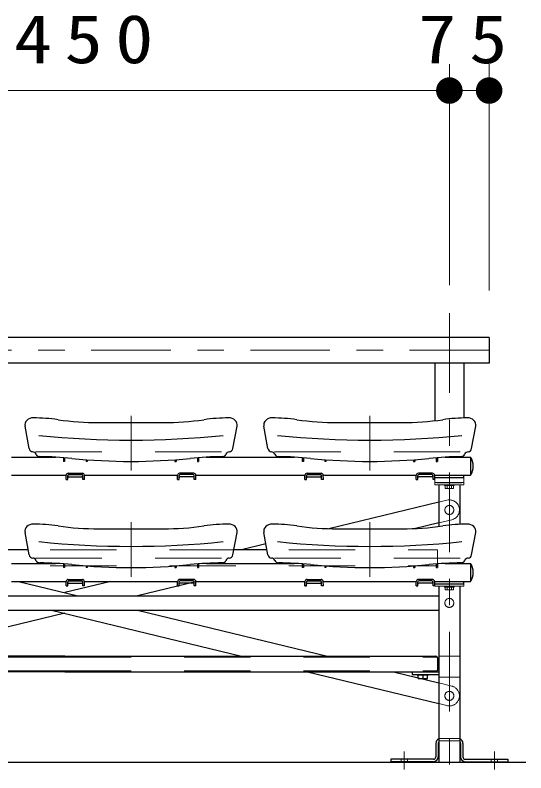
# Model space of a CAD drawing. Units: millimetres on the paper, scale 1:50. Extents: x -385 to 0, y -12 to 267.
# Drawn here: x -264.59 to -245.34, y 83.9 to 112.43 of the extents above; entities that cross this region are included whole.
import ezdxf

# ---------------------------------------------------------------- set-up
doc = ezdxf.new("R2010")
doc.units = ezdxf.units.MM
doc.linetypes.add('USER1', pattern=[4.5, 2.5, -2])
doc.linetypes.add('USER2', pattern=[6, 3, -1, 1, -1])
doc.layers.add('LY_1', color=7, linetype='Continuous', lineweight=25)
doc.styles.add('ＭＳ ゴシック', font='')
doc.styles.get('ＭＳ ゴシック').set_extended_font_data('MS Gothic')

# ---------------------------------------------------------------- blocks, each defined once
blk = doc.blocks.new('filled_dot')
at = {"color": 0, "linetype": 'Continuous', "lineweight": -2, "const_width": 1.25}
blk.add_lwpolyline([(-0.625, 0, 1), (0.625, 0, 1)], format="xyb", close=True, dxfattribs=at)

msp = doc.modelspace()

# ---------------------------------------------------------------- linework, layer by layer
at = {"layer": 'LY_1', "lineweight": 13}
for p, q in [((-248.225, 102.271), (-248.225, 110.594)), ((-246.725, 102.062), (-246.725, 110.594)), ((-277.225, 109.594), (-248.225, 109.594)), ((-248.225, 109.594), (-246.725, 109.594)), ((-248.775, 90.929), (-248.775, 91.019)), ((-248.775, 91.019), (-247.675, 91.019)), ((-248.775, 90.929), (-247.675, 90.929)), ((-248.405, 90.897), (-248.405, 90.929)), ((-248.405, 90.897), (-248.045, 90.897)), ((-248.383, 90.787), (-248.383, 90.897)), ((-248.383, 90.787), (-248.067, 90.787)), ((-248.304, 90.787), (-248.304, 90.897)), ((-248.146, 90.787), (-248.146, 90.897)), ((-248.067, 90.787), (-248.067, 90.897)), ((-248.045, 90.897), (-248.045, 90.929)), ((-247.675, 90.929), (-247.675, 91.019)), ((-249.015, 87.609), (-249.435, 87.609)), ((-249.435, 87.579), (-249.435, 87.609)), ((-249.015, 87.609), (-249.015, 87.579)), ((-249.015, 87.579), (-249.435, 87.579))]:
    msp.add_line(p, q, dxfattribs=at)
at = {"layer": 'LY_1', "linetype": 'USER2', "lineweight": 13}
for p, q in [((-248.225, 101.211), (-248.225, 82.465)), ((-246.725, 99.813), (-291.725, 99.813)), ((-260.225, 95.286), (-260.225, 97.344)), ((-251.225, 95.286), (-251.225, 97.344)), ((-260.225, 91.286), (-260.225, 93.344)), ((-251.225, 91.286), (-251.225, 93.344)), ((-249.925, 84.698), (-249.925, 84.03)), ((-246.525, 84.698), (-246.525, 84.03))]:
    msp.add_line(p, q, dxfattribs=at)
at = {"layer": 'LY_1'}
for p, q in [((-246.725, 100.299), (-291.725, 100.299)), ((-246.725, 100.299), (-246.725, 99.327)), ((-246.725, 99.327), (-291.725, 99.327)), ((-248.775, 99.327), (-248.775, 97.16)), ((-247.675, 99.327), (-247.675, 97.267)), ((-262.775, 95.77), (-262.775, 95.629)), ((-262.729, 95.629), (-262.775, 95.629)), ((-262.729, 95.766), (-262.729, 95.629)), ((-261.921, 95.694), (-261.921, 95.629)), ((-261.875, 95.629), (-261.921, 95.629)), ((-261.875, 95.691), (-261.875, 95.629)), ((-258.575, 95.691), (-258.575, 95.629)), ((-258.575, 95.629), (-258.529, 95.629)), ((-258.529, 95.694), (-258.529, 95.629)), ((-257.721, 95.766), (-257.721, 95.629)), ((-257.721, 95.629), (-257.675, 95.629)), ((-257.675, 95.77), (-257.675, 95.629)), ((-253.775, 95.77), (-253.775, 95.629)), ((-253.729, 95.629), (-253.775, 95.629)), ((-253.729, 95.766), (-253.729, 95.629)), ((-252.921, 95.694), (-252.921, 95.629)), ((-252.875, 95.629), (-252.921, 95.629)), ((-252.875, 95.691), (-252.875, 95.629)), ((-249.575, 95.691), (-249.575, 95.629)), ((-249.575, 95.629), (-249.529, 95.629)), ((-249.529, 95.694), (-249.529, 95.629)), ((-248.721, 95.766), (-248.721, 95.629)), ((-248.721, 95.629), (-248.675, 95.629)), ((-248.675, 95.77), (-248.675, 95.629)), ((-247.425, 95.789), (-247.425, 95.109)), ((-262.675, 94.947), (-262.671, 95.109)), ((-262.611, 94.945), (-262.607, 95.093)), ((-262.591, 95.182), (-262.059, 95.182)), ((-262.569, 95.045), (-262.08, 95.045)), ((-262.567, 95.132), (-262.082, 95.132)), ((-262.039, 94.945), (-262.042, 95.093)), ((-261.975, 94.947), (-261.979, 95.109)), ((-258.476, 94.947), (-258.472, 95.109)), ((-258.412, 94.945), (-258.408, 95.093)), ((-257.86, 95.182), (-258.392, 95.182)), ((-257.881, 95.045), (-258.37, 95.045)), ((-257.883, 95.132), (-258.368, 95.132)), ((-257.84, 94.945), (-257.843, 95.093)), ((-257.776, 94.947), (-257.78, 95.109)), ((-253.675, 94.947), (-253.671, 95.109)), ((-253.611, 94.945), (-253.607, 95.093)), ((-253.591, 95.182), (-253.059, 95.182)), ((-253.569, 95.045), (-253.08, 95.045)), ((-253.567, 95.132), (-253.082, 95.132)), ((-253.039, 94.945), (-253.042, 95.093)), ((-252.975, 94.947), (-252.979, 95.109)), ((-249.476, 94.947), (-249.472, 95.109)), ((-249.412, 94.945), (-249.408, 95.093)), ((-248.86, 95.182), (-249.392, 95.182)), ((-248.881, 95.045), (-249.37, 95.045)), ((-248.883, 95.132), (-249.368, 95.132)), ((-248.84, 94.945), (-248.843, 95.093)), ((-248.776, 94.947), (-248.78, 95.109)), ((-248.775, 95.019), (-248.775, 95.109)), ((-247.675, 95.019), (-247.675, 95.109)), ((-262.675, 94.945), (-262.611, 94.945)), ((-261.975, 94.945), (-262.039, 94.945)), ((-258.476, 94.945), (-258.412, 94.945)), ((-257.776, 94.945), (-257.84, 94.945)), ((-253.675, 94.945), (-253.611, 94.945)), ((-252.975, 94.945), (-253.039, 94.945)), ((-249.476, 94.945), (-249.412, 94.945)), ((-248.776, 94.945), (-248.84, 94.945)), ((-248.775, 95.019), (-247.675, 95.019)), ((-248.625, 94.749), (-248.625, 93.178)), ((-247.825, 94.749), (-247.825, 93.261)), ((-248.625, 94.094), (-252.765, 93.094)), ((-248.625, 93.312), (-249.547, 93.089)), ((-255.141, 92.521), (-256.059, 92.299)), ((-264.099, 92.299), (-265.35, 92.299)), ((-255.099, 92.299), (-256.35, 92.299)), ((-262.775, 91.77), (-262.775, 91.629)), ((-262.729, 91.629), (-262.775, 91.629)), ((-262.729, 91.766), (-262.729, 91.629)), ((-261.921, 91.694), (-261.921, 91.629)), ((-261.875, 91.629), (-261.921, 91.629)), ((-261.875, 91.691), (-261.875, 91.629)), ((-258.575, 91.691), (-258.575, 91.629)), ((-258.575, 91.629), (-258.529, 91.629)), ((-258.529, 91.694), (-258.529, 91.629)), ((-257.721, 91.766), (-257.721, 91.629)), ((-257.721, 91.629), (-257.675, 91.629)), ((-257.675, 91.77), (-257.675, 91.629)), ((-253.775, 91.77), (-253.775, 91.629)), ((-253.729, 91.629), (-253.775, 91.629)), ((-253.729, 91.766), (-253.729, 91.629)), ((-252.921, 91.694), (-252.921, 91.629)), ((-252.875, 91.629), (-252.921, 91.629)), ((-252.875, 91.691), (-252.875, 91.629)), ((-249.575, 91.691), (-249.575, 91.629)), ((-249.575, 91.629), (-249.529, 91.629)), ((-249.529, 91.694), (-249.529, 91.629)), ((-248.721, 91.766), (-248.721, 91.629)), ((-248.721, 91.629), (-248.675, 91.629)), ((-248.675, 91.77), (-248.675, 91.629)), ((-247.425, 91.789), (-247.425, 91.109)), ((-264.461, 91.109), (-262.232, 90.571)), ((-260.988, 91.109), (-262.725, 90.69)), ((-262.675, 90.947), (-262.671, 91.109)), ((-262.611, 90.945), (-262.607, 91.093)), ((-262.591, 91.182), (-262.059, 91.182)), ((-262.569, 91.045), (-262.08, 91.045)), ((-262.567, 91.132), (-262.082, 91.132)), ((-262.039, 90.945), (-262.042, 91.093)), ((-261.975, 90.947), (-261.979, 91.109)), ((-257.75, 91.109), (-259.978, 90.571)), ((-258.476, 90.947), (-258.472, 91.109)), ((-258.412, 90.945), (-258.408, 91.093)), ((-257.86, 91.182), (-258.392, 91.182)), ((-257.881, 91.045), (-258.37, 91.045)), ((-257.883, 91.132), (-258.368, 91.132)), ((-257.84, 90.945), (-257.843, 91.093)), ((-257.776, 90.947), (-257.78, 91.109)), ((-253.675, 90.947), (-253.671, 91.109)), ((-253.611, 90.945), (-253.607, 91.093)), ((-253.591, 91.182), (-253.059, 91.182)), ((-253.569, 91.045), (-253.08, 91.045)), ((-253.567, 91.132), (-253.082, 91.132)), ((-253.039, 90.945), (-253.042, 91.093)), ((-252.975, 90.947), (-252.979, 91.109)), ((-249.476, 90.947), (-249.472, 91.109)), ((-249.412, 90.945), (-249.408, 91.093)), ((-248.86, 91.182), (-249.392, 91.182)), ((-248.881, 91.045), (-249.37, 91.045)), ((-248.883, 91.132), (-249.368, 91.132)), ((-248.84, 90.945), (-248.843, 91.093)), ((-248.776, 90.947), (-248.78, 91.109)), ((-248.775, 91.019), (-248.775, 91.109)), ((-247.675, 91.019), (-247.675, 91.109)), ((-262.675, 90.945), (-262.611, 90.945)), ((-261.975, 90.945), (-262.039, 90.945)), ((-258.476, 90.945), (-258.412, 90.945)), ((-257.776, 90.945), (-257.84, 90.945)), ((-253.675, 90.945), (-253.611, 90.945)), ((-252.975, 90.945), (-253.039, 90.945)), ((-249.476, 90.945), (-249.412, 90.945)), ((-248.776, 90.945), (-248.84, 90.945)), ((-248.775, 91.019), (-247.675, 91.019)), ((-248.695, 91.019), (-247.755, 91.019)), ((-248.635, 91.019), (-247.815, 91.019)), ((-248.625, 90.929), (-248.625, 84.299)), ((-247.825, 90.929), (-247.825, 84.299)), ((-262.725, 89.908), (-269.391, 88.299)), ((-263.217, 90.027), (-256.058, 88.299)), ((-259.978, 90.027), (-252.819, 88.299)), ((-253.573, 87.699), (-248.625, 86.505)), ((-250.334, 87.699), (-248.625, 87.287)), ((-249.395, 87.451), (-249.395, 87.579)), ((-249.395, 87.451), (-249.055, 87.451)), ((-249.225, 87.579), (-249.225, 87.451)), ((-249.055, 87.451), (-249.055, 87.579)), ((-248.735, 85.009), (-248.735, 84.499)), ((-248.645, 85.009), (-248.645, 84.499)), ((-247.805, 85.009), (-247.805, 84.499)), ((-247.715, 85.009), (-247.715, 84.499)), ((-291.725, 84.299), (-245.341, 84.299)), ((-250.425, 84.409), (-250.425, 84.319)), ((-248.825, 84.409), (-250.425, 84.409)), ((-248.825, 84.319), (-250.425, 84.319)), ((-248.625, 84.299), (-247.825, 84.299)), ((-247.625, 84.409), (-246.025, 84.409)), ((-247.625, 84.319), (-246.025, 84.319)), ((-246.025, 84.409), (-246.025, 84.319))]:
    msp.add_line(p, q, dxfattribs=at)
at = {"layer": 'LY_1', "color": 4}
for p, q in [((-261.439, 97.089), (-259.011, 97.089)), ((-252.439, 97.089), (-250.011, 97.089)), ((-264.065, 96.112), (-264.221, 96.952)), ((-256.385, 96.112), (-256.229, 96.952)), ((-255.065, 96.112), (-255.221, 96.952)), ((-247.385, 96.112), (-247.229, 96.952)), ((-261.439, 93.089), (-259.011, 93.089)), ((-252.439, 93.089), (-250.011, 93.089)), ((-264.065, 92.112), (-264.221, 92.952)), ((-256.385, 92.112), (-256.229, 92.952)), ((-255.065, 92.112), (-255.221, 92.952)), ((-247.385, 92.112), (-247.229, 92.952)), ((-249.625, 87.699), (-249.625, 87.609)), ((-249.625, 87.609), (-248.625, 87.609))]:
    msp.add_line(p, q, dxfattribs=at)
at = {"layer": 'LY_1', "color": 4, "linetype": 'USER1', "lineweight": 13}
for p, q in [((-263.82, 95.989), (-256.63, 95.989)), ((-254.82, 95.989), (-247.63, 95.989)), ((-263.82, 91.989), (-256.63, 91.989)), ((-254.82, 91.989), (-247.63, 91.989))]:
    msp.add_line(p, q, dxfattribs=at)
at = {"layer": 'LY_1', "color": 2}
for p, q in [((-264.725, 95.789), (-263.071, 95.789)), ((-257.378, 95.789), (-255.725, 95.789)), ((-255.725, 95.789), (-254.071, 95.789)), ((-248.378, 95.789), (-247.425, 95.789)), ((-264.725, 95.109), (-262.671, 95.109)), ((-261.979, 95.109), (-258.472, 95.109)), ((-257.78, 95.109), (-255.725, 95.109)), ((-255.725, 95.109), (-253.671, 95.109)), ((-252.979, 95.109), (-249.472, 95.109)), ((-248.78, 95.109), (-247.425, 95.109)), ((-248.695, 94.839), (-247.755, 94.839)), ((-248.635, 94.839), (-247.815, 94.839)), ((-264.725, 91.789), (-263.071, 91.789)), ((-257.378, 91.789), (-255.725, 91.789)), ((-255.725, 91.789), (-254.071, 91.789)), ((-248.378, 91.789), (-247.425, 91.789)), ((-264.725, 91.109), (-262.671, 91.109)), ((-261.979, 91.109), (-258.472, 91.109)), ((-257.78, 91.109), (-255.725, 91.109)), ((-255.725, 91.109), (-253.671, 91.109)), ((-252.979, 91.109), (-249.472, 91.109)), ((-248.78, 91.109), (-247.425, 91.109))]:
    msp.add_line(p, q, dxfattribs=at)
at = {"layer": 'LY_1', "color": 2, "lineweight": 13}
for p, q in [((-248.775, 94.749), (-248.775, 95.019)), ((-248.775, 95.019), (-247.675, 95.019)), ((-248.775, 94.839), (-247.675, 94.839)), ((-248.775, 94.749), (-247.675, 94.749)), ((-248.405, 94.717), (-248.405, 94.749)), ((-248.045, 94.717), (-248.045, 94.749)), ((-247.675, 94.749), (-247.675, 95.019)), ((-248.405, 94.717), (-248.045, 94.717)), ((-248.383, 94.607), (-248.383, 94.717)), ((-248.383, 94.607), (-248.067, 94.607)), ((-248.304, 94.607), (-248.304, 94.717)), ((-248.146, 94.607), (-248.146, 94.717)), ((-248.067, 94.607), (-248.067, 94.717))]:
    msp.add_line(p, q, dxfattribs=at)
at = {"layer": 'LY_1', "linetype": 'USER1', "lineweight": 13}
for p, q in [((-248.314, 94.169), (-248.625, 94.094)), ((-248.136, 93.43), (-248.625, 93.312)), ((-262.725, 88.259), (-276.775, 88.259)), ((-262.725, 88.259), (-248.675, 88.259)), ((-248.625, 88.299), (-247.825, 88.299)), ((-262.725, 87.739), (-276.775, 87.739)), ((-262.725, 87.739), (-248.675, 87.739)), ((-248.625, 87.499), (-247.825, 87.499)), ((-248.625, 87.287), (-248.136, 87.169)), ((-248.625, 86.505), (-248.314, 86.43)), ((-247.825, 85.189), (-248.625, 85.189)), ((-247.825, 85.099), (-248.625, 85.099)), ((-250.045, 84.409), (-250.045, 84.319)), ((-249.805, 84.409), (-249.805, 84.319)), ((-246.645, 84.409), (-246.645, 84.319)), ((-246.405, 84.409), (-246.405, 84.319))]:
    msp.add_line(p, q, dxfattribs=at)
at = {"layer": 'LY_1', "color": 2, "linetype": 'USER1', "lineweight": 13}
for p, q in [((-276.775, 92.299), (-248.675, 92.299)), ((-248.675, 91.699), (-248.675, 92.299)), ((-276.775, 91.699), (-248.675, 91.699))]:
    msp.add_line(p, q, dxfattribs=at)
at = {"layer": 'LY_1', "color": 190}
for p, q in [((-276.825, 90.571), (-248.625, 90.571)), ((-276.825, 90.027), (-248.625, 90.027))]:
    msp.add_line(p, q, dxfattribs=at)
at = {"layer": 'LY_1', "color": 40}
for p, q in [((-262.725, 88.299), (-276.715, 88.299)), ((-262.725, 88.299), (-248.735, 88.299)), ((-248.675, 88.239), (-248.675, 87.759)), ((-262.725, 87.699), (-276.825, 87.699)), ((-262.725, 87.699), (-248.625, 87.699))]:
    msp.add_line(p, q, dxfattribs=at)
at = {"layer": 'LY_1', "linetype": 'USER1', "lineweight": 13}
for centre in [(-248.225, 93.799), (-248.225, 86.799)]:
    msp.add_circle(centre, 0.17, dxfattribs=at)
at = {"layer": 'LY_1', "color": 190, "linetype": 'USER1', "lineweight": 13}
msp.add_circle((-248.225, 90.299), 0.17, dxfattribs=at)
at = {"layer": 'LY_1', "color": 4}
for centre, radius, start, end in [((-263.98, 96.996), 0.244, 133.6012, 190.5227), ((-263.909, 96.921), 0.348, 89.3424, 133.6012), ((-263.987, 90.092), 7.177, 81.8989, 89.3424), ((-261.439, 107.995), 10.905, 261.8989, 270), ((-259.011, 107.995), 10.905, 270, 278.1011), ((-256.462, 90.092), 7.177, 90.6576, 98.1011), ((-256.541, 96.921), 0.348, 46.3988, 90.6576), ((-256.469, 96.996), 0.244, 349.4773, 46.3988), ((-254.98, 96.996), 0.244, 133.6012, 190.5227), ((-254.909, 96.921), 0.348, 89.3424, 133.6012), ((-254.987, 90.092), 7.177, 81.8989, 89.3424), ((-252.439, 107.995), 10.905, 261.8989, 270), ((-250.011, 107.995), 10.905, 270, 278.1011), ((-247.462, 90.092), 7.177, 90.6576, 98.1011), ((-247.541, 96.921), 0.348, 46.3988, 90.6576), ((-247.469, 96.996), 0.244, 349.4773, 46.3988), ((-260.225, 130.185), 33.756, 264.0935, 275.9065), ((-251.225, 130.185), 33.756, 264.0935, 275.9065), ((-263.917, 96.139), 0.15, 190.5227, 265.2042), ((-263.942, 95.84), 0.15, 23.2147, 85.2041), ((-263.667, 95.959), 0.15, 203.2147, 269.4197), ((-256.783, 95.959), 0.15, 270.5803, 336.7853), ((-256.507, 95.84), 0.15, 94.7959, 156.7853), ((-256.532, 96.139), 0.15, 274.7958, 349.4773), ((-254.917, 96.139), 0.15, 190.5227, 265.2042), ((-254.942, 95.84), 0.15, 23.2147, 85.2041), ((-254.667, 95.959), 0.15, 203.2147, 269.4197), ((-247.783, 95.959), 0.15, 270.5803, 336.7853), ((-247.507, 95.84), 0.15, 94.7959, 156.7853), ((-247.532, 96.139), 0.15, 274.7958, 349.4773), ((-263.804, 82.382), 13.427, 84.2421, 89.4197), ((-260.225, 117.879), 22.25, 264.2421, 275.7579), ((-256.645, 82.382), 13.427, 90.5803, 95.7579), ((-254.804, 82.382), 13.427, 84.2421, 89.4197), ((-251.225, 117.879), 22.25, 264.2421, 275.7579), ((-247.645, 82.382), 13.427, 90.5803, 95.7579), ((-263.98, 92.996), 0.244, 133.6012, 190.5227), ((-263.909, 92.921), 0.348, 89.3424, 133.6012), ((-263.987, 86.092), 7.177, 81.8989, 89.3424), ((-261.439, 103.995), 10.905, 261.8989, 270), ((-259.011, 103.995), 10.905, 270, 278.1011), ((-256.462, 86.092), 7.177, 90.6576, 98.1011), ((-256.541, 92.921), 0.348, 46.3988, 90.6576), ((-256.469, 92.996), 0.244, 349.4773, 46.3988), ((-254.98, 92.996), 0.244, 133.6012, 190.5227), ((-254.909, 92.921), 0.348, 89.3424, 133.6012), ((-254.987, 86.092), 7.177, 81.8989, 89.3424), ((-252.439, 103.995), 10.905, 261.8989, 270), ((-250.011, 103.995), 10.905, 270, 278.1011), ((-247.462, 86.092), 7.177, 90.6576, 98.1011), ((-247.541, 92.921), 0.348, 46.3988, 90.6576), ((-247.469, 92.996), 0.244, 349.4773, 46.3988), ((-260.225, 126.185), 33.756, 264.0935, 275.9065), ((-251.225, 126.185), 33.756, 264.0935, 275.9065), ((-263.917, 92.139), 0.15, 190.5227, 265.2042), ((-263.942, 91.84), 0.15, 23.2147, 85.2041), ((-263.667, 91.959), 0.15, 203.2147, 269.4197), ((-256.783, 91.959), 0.15, 270.5803, 336.7853), ((-256.507, 91.84), 0.15, 94.7959, 156.7853), ((-256.532, 92.139), 0.15, 274.7958, 349.4773), ((-254.917, 92.139), 0.15, 190.5227, 265.2042), ((-254.942, 91.84), 0.15, 23.2147, 85.2041), ((-254.667, 91.959), 0.15, 203.2147, 269.4197), ((-247.783, 91.959), 0.15, 270.5803, 336.7853), ((-247.507, 91.84), 0.15, 94.7959, 156.7853), ((-247.532, 92.139), 0.15, 274.7958, 349.4773), ((-263.804, 78.382), 13.427, 84.2421, 89.4197), ((-260.225, 113.879), 22.25, 264.2421, 275.7579), ((-256.645, 78.382), 13.427, 90.5803, 95.7579), ((-254.804, 78.382), 13.427, 84.2421, 89.4197), ((-251.225, 113.879), 22.25, 264.2421, 275.7579), ((-247.645, 78.382), 13.427, 90.5803, 95.7579)]:
    msp.add_arc(centre, radius, start, end, dxfattribs=at)
at = {"layer": 'LY_1'}
for centre, radius, start, end in [((-247.953, 95.449), 0.628, 327.221, 32.7792), ((-262.591, 95.102), 0.08, 90, 178.5613), ((-262.569, 95.005), 0.04, 90, 178.5613), ((-262.567, 95.092), 0.04, 90, 178.5613), ((-262.082, 95.092), 0.04, 1.4387, 90), ((-262.08, 95.005), 0.04, 1.4388, 90), ((-262.059, 95.102), 0.08, 1.4387, 90), ((-258.392, 95.102), 0.08, 90, 178.5613), ((-258.37, 95.005), 0.04, 90, 178.5612), ((-258.368, 95.092), 0.04, 90, 178.5613), ((-257.883, 95.092), 0.04, 1.4387, 90), ((-257.881, 95.005), 0.04, 1.4387, 90), ((-257.86, 95.102), 0.08, 1.4387, 90), ((-253.591, 95.102), 0.08, 90, 178.5613), ((-253.569, 95.005), 0.04, 90, 178.5613), ((-253.567, 95.092), 0.04, 90, 178.5613), ((-253.082, 95.092), 0.04, 1.4387, 90), ((-253.08, 95.005), 0.04, 1.4388, 90), ((-253.059, 95.102), 0.08, 1.4387, 90), ((-249.392, 95.102), 0.08, 90, 178.5613), ((-249.37, 95.005), 0.04, 90, 178.5612), ((-249.368, 95.092), 0.04, 90, 178.5613), ((-248.883, 95.092), 0.04, 1.4387, 90), ((-248.881, 95.005), 0.04, 1.4387, 90), ((-248.86, 95.102), 0.08, 1.4387, 90), ((-247.953, 91.449), 0.628, 327.221, 32.7792), ((-262.591, 91.102), 0.08, 90, 178.5613), ((-262.569, 91.005), 0.04, 90, 178.5613), ((-262.567, 91.092), 0.04, 90, 178.5613), ((-262.082, 91.092), 0.04, 1.4387, 90), ((-262.08, 91.005), 0.04, 1.4388, 90), ((-262.059, 91.102), 0.08, 1.4387, 90), ((-258.392, 91.102), 0.08, 90, 178.5613), ((-258.37, 91.005), 0.04, 90, 178.5612), ((-258.368, 91.092), 0.04, 90, 178.5613), ((-257.883, 91.092), 0.04, 1.4387, 90), ((-257.881, 91.005), 0.04, 1.4387, 90), ((-257.86, 91.102), 0.08, 1.4387, 90), ((-253.591, 91.102), 0.08, 90, 178.5613), ((-253.569, 91.005), 0.04, 90, 178.5613), ((-253.567, 91.092), 0.04, 90, 178.5613), ((-253.082, 91.092), 0.04, 1.4387, 90), ((-253.08, 91.005), 0.04, 1.4388, 90), ((-253.059, 91.102), 0.08, 1.4387, 90), ((-249.392, 91.102), 0.08, 90, 178.5613), ((-249.37, 91.005), 0.04, 90, 178.5612), ((-249.368, 91.092), 0.04, 90, 178.5613), ((-248.883, 91.092), 0.04, 1.4387, 90), ((-248.881, 91.005), 0.04, 1.4387, 90), ((-248.86, 91.102), 0.08, 1.4387, 90), ((-248.555, 85.009), 0.18, 112.8854, 180), ((-248.555, 85.009), 0.09, 141.0576, 180), ((-247.895, 85.009), 0.18, 0, 67.1146), ((-247.895, 85.009), 0.09, 0, 38.9424), ((-248.825, 84.499), 0.18, 270, 0), ((-248.825, 84.499), 0.09, 270, 0), ((-247.625, 84.499), 0.18, 180, 270), ((-247.625, 84.499), 0.09, 180, 270)]:
    msp.add_arc(centre, radius, start, end, dxfattribs=at)
at = {"layer": 'LY_1', "linetype": 'USER1', "lineweight": 13}
for centre, start, end in [((-248.225, 93.799), 283.5704, 103.5704), ((-248.225, 86.799), 256.4296, 76.4296)]:
    msp.add_arc(centre, 0.38, start, end, dxfattribs=at)
at = {"layer": 'LY_1', "color": 40}
for centre, start, end in [((-248.735, 88.239), 0, 90), ((-248.735, 87.759), 270, 0)]:
    msp.add_arc(centre, 0.06, start, end, dxfattribs=at)

# ---------------------------------------------------------------- block references
at = {"layer": 'LY_1', "lineweight": 13, "xscale": 0.4, "yscale": 0.4, "rotation": 180}
for p in [(-248.225, 109.594), (-246.725, 109.594)]:
    msp.add_blockref('filled_dot', p, dxfattribs=at)
at = {"layer": 'LY_1', "lineweight": 13, "xscale": 0.4, "yscale": 0.4}
msp.add_blockref('filled_dot', (-248.225, 109.594), dxfattribs=at)

# ---------------------------------------------------------------- texts
at = {"layer": 'LY_1', "char_height": 1.833, "attachment_point": 8, "style": 'ＭＳ ゴシック'}
for s, insert in [('\\T1.33;\\W1.15;1450', (-262.725, 110.594)), ('\\T1.34;\\W1.15;75', (-247.475, 110.594))]:
    msp.add_mtext(s, dxfattribs=dict(at, insert=insert))

doc.saveas('drawing.dxf')
